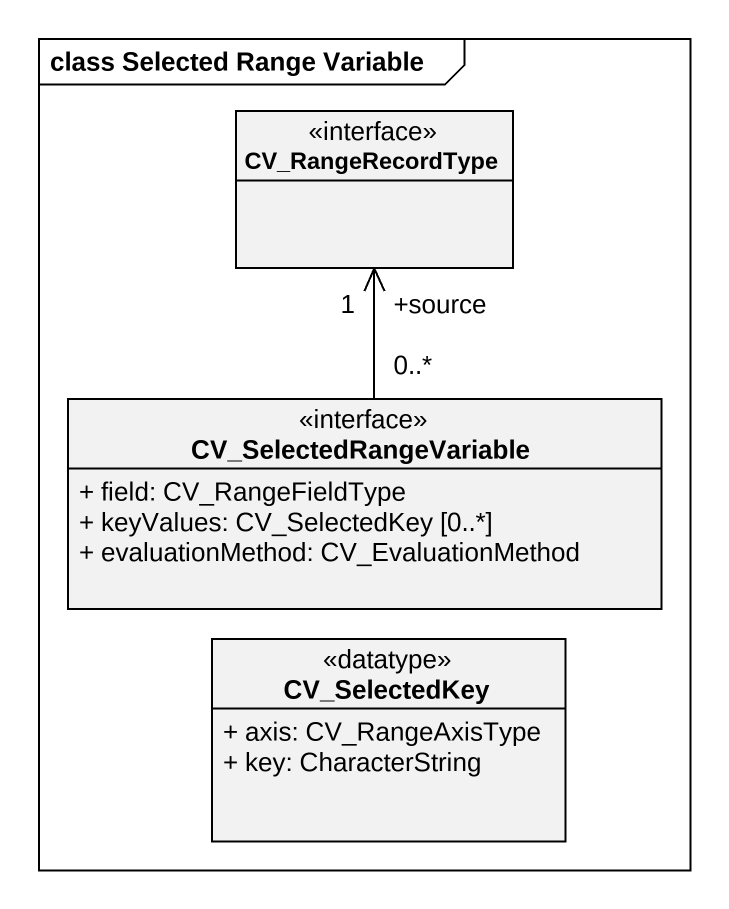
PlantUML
@startuml
mainframe class Selected Range Variable
hide circle
hide empty members
skinparam classAttributeIconSize 0
class CV_RangeRecordType <<interface>>
class CV_SelectedRangeVariable <<interface>> {
  + field: CV_RangeFieldType
  + keyValues: CV_SelectedKey [0..*]
  + evaluationMethod: CV_EvaluationMethod
}
class CV_SelectedKey <<datatype>> {
  + axis: CV_RangeAxisType
  + key: CharacterString
}
CV_SelectedRangeVariable "0..*" -up-> "+source\n1" CV_RangeRecordType
@enduml
